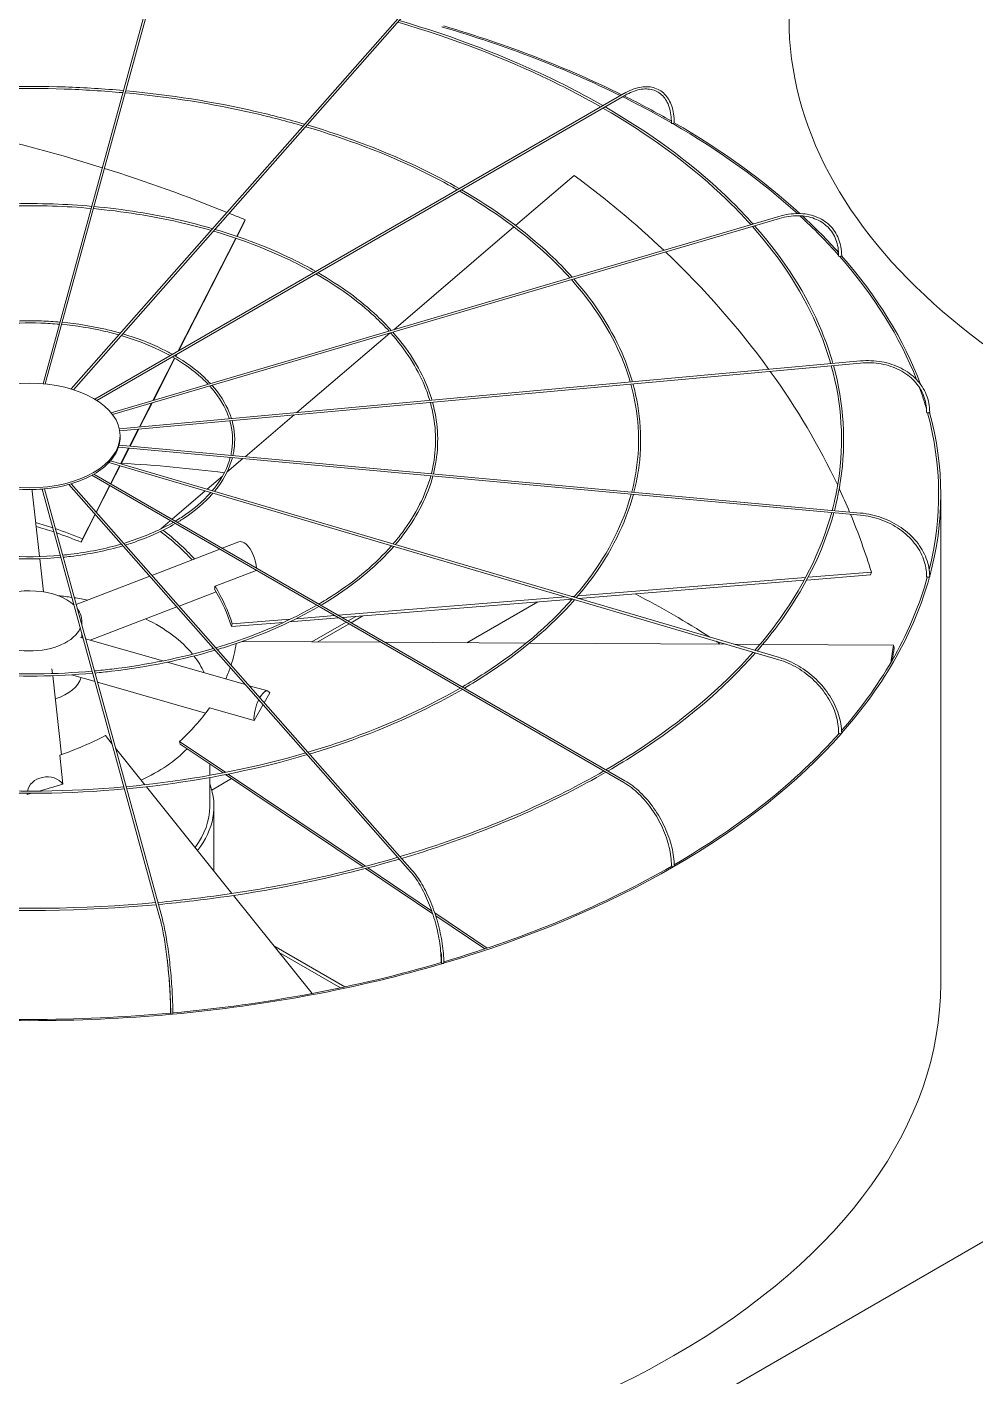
# Model space of a CAD drawing. Header units: millimetres. Extents: x -312439 to 477422, y -331570 to 212570.
# Drawn here: x 397610.9 to 397883.8, y 106979 to 107367.5 of the extents above; entities that cross this region are included whole.
import ezdxf

# ---------------------------------------------------------------- set-up
doc = ezdxf.new("R2010")
doc.units = ezdxf.units.MM

msp = doc.modelspace()

# ---------------------------------------------------------------- linework, layer by layer
at = {"color": 3, "linetype": 'Continuous', "lineweight": 0, "extrusion": (0, 0.816497, 0.57735)}
for p, q in [((398548.537, 107400.399), (397558.978, 106829.076)), ((397873.897, 107092.151), (397873.897, 107232.891))]:
    msp.add_line(p, q, dxfattribs=at)
at = {"color": 0, "linetype": 'Continuous', "lineweight": 0, "extrusion": (0, 0.816497, 0.57735)}
for p, q in [((397615.538, 107264.81), (397649.16, 107387.368)), ((397616.157, 107264.751), (397649.75, 107387.206)), ((397623.617, 107263.284), (397721.299, 107373.969)), ((397624.258, 107263.085), (397721.758, 107373.564)), ((397630.368, 107260.374), (397782.685, 107348.314)), ((397782.991, 107347.784), (397630.959, 107260.008)), ((397768.395, 107324.711), (397751.536, 107310.307)), ((397827.296, 107312.945), (397635.129, 107256.415)), ((397635.538, 107255.897), (397827.468, 107312.358)), ((397671.246, 107307.23), (397673.665, 107311.971)), ((397673.294, 107311.004), (397671.351, 107307.195)), ((397673.294, 107311.004), (397673.665, 107311.971)), ((397751.06, 107309.9), (397716.465, 107280.342)), ((397654.43, 107274.266), (397670.965, 107306.679)), ((397671.07, 107306.644), (397654.604, 107274.367)), ((397715.325, 107279.368), (397688.576, 107256.513)), ((397647.124, 107259.943), (397653.364, 107272.176)), ((397653.458, 107272.12), (397647.268, 107259.986)), ((397653.643, 107272.723), (397653.919, 107273.264)), ((397654.093, 107273.364), (397653.737, 107272.667)), ((397637.473, 107251.84), (397850.772, 107271.345)), ((397850.828, 107270.735), (397637.588, 107251.236)), ((397643.26, 107252.369), (397646.741, 107259.192)), ((397646.885, 107259.235), (397643.389, 107252.381)), ((397687.769, 107255.824), (397673.685, 107243.79)), ((397637.69, 107249.401), (397637.69, 107249.902)), ((397640.434, 107246.831), (397642.931, 107251.724)), ((397643.06, 107251.736), (397640.552, 107246.82)), ((397850.772, 107226.982), (397637.206, 107246.511)), ((397850.828, 107227.592), (397637.387, 107247.109)), ((397637.843, 107241.752), (397640.135, 107246.243)), ((397640.252, 107246.232), (397637.95, 107241.72)), ((397827.296, 107185.381), (397634.439, 107242.115)), ((397634.899, 107242.618), (397827.468, 107185.969)), ((397634.924, 107236.029), (397637.56, 107241.197)), ((397637.667, 107241.165), (397635.019, 107235.975)), ((397673.034, 107243.235), (397668.428, 107239.299)), ((397629.518, 107238.444), (397782.685, 107150.013)), ((397630.137, 107238.793), (397782.991, 107150.543)), ((397667.166, 107238.221), (397662.73, 107234.431)), ((397612.377, 107233.887), (397614.471, 107215.054)), ((397649.16, 107110.959), (397615.277, 107234.471)), ((397649.75, 107111.121), (397615.896, 107234.526)), ((397622.931, 107235.82), (397721.299, 107124.358)), ((397623.582, 107236.008), (397721.758, 107124.763)), ((397630.763, 107227.871), (397634.646, 107235.483)), ((397634.741, 107235.428), (397630.84, 107227.783)), ((397662.174, 107233.956), (397652.634, 107225.805)), ((397630.541, 107227.197), (397626.459, 107219.194)), ((397626.829, 107220.161), (397630.463, 107227.285)), ((397652.14, 107225.383), (397649.436, 107223.072)), ((397649.422, 107223.02), (397649.436, 107223.072)), ((397626.459, 107219.194), (397626.829, 107220.161)), ((397671.896, 107219.295), (397667.103, 107217.451)), ((397614.539, 107214.444), (397615.6, 107204.898)), ((397666.368, 107217.169), (397646.838, 107209.656)), ((397665.002, 107206.519), (397676.891, 107211.093)), ((397853.71, 107209.784), (397835.301, 107208.295)), ((397835.724, 107209.087), (397853.915, 107210.559)), ((397853.71, 107209.784), (397853.915, 107210.559)), ((397646.228, 107209.422), (397625.021, 107201.265)), ((397769.439, 107203.726), (397834.999, 107209.029)), ((397834.572, 107208.236), (397769.63, 107202.983)), ((397665.3, 107204.913), (397654.642, 107200.813)), ((397700.529, 107198.152), (397765.907, 107203.44)), ((397767.861, 107202.84), (397701.681, 107197.487)), ((397757.901, 107202.035), (397737.52, 107190.268)), ((397767.609, 107203.578), (397768.572, 107203.656)), ((397654.032, 107200.579), (397629.083, 107190.982)), ((397688.337, 107197.166), (397699.455, 107198.066)), ((397626.647, 107196.555), (397626.647, 107195.336)), ((397684.739, 107196.117), (397669.752, 107194.905)), ((397669.752, 107194.905), (397669.958, 107195.68)), ((397669.958, 107195.68), (397686.673, 107197.032)), ((397700.607, 107197.401), (397686.476, 107196.258)), ((397702.721, 107196.18), (397692.911, 107190.516)), ((397694.626, 107190.506), (397703.587, 107195.68)), ((397705.525, 107197.798), (397703.334, 107196.533)), ((397704.2, 107196.033), (397707.539, 107197.961)), ((397627.047, 107191.563), (397626.257, 107191.789)), ((397626.647, 107193.021), (397626.647, 107191.678)), ((397649.955, 107185.019), (397627.736, 107191.367)), ((397712.723, 107190.405), (397672.826, 107190.627)), ((397754.582, 107190.173), (397713.959, 107190.399)), ((397812.095, 107189.853), (397755.542, 107190.167)), ((397821.867, 107189.798), (397814.307, 107189.841)), ((397860.328, 107189.585), (397822.662, 107189.794)), ((397860.492, 107188.824), (397860.328, 107189.585)), ((397618.214, 107181.39), (397618.058, 107182.794)), ((397673.767, 107178.216), (397651.232, 107184.654)), ((397620.81, 107158.045), (397618.282, 107180.779)), ((397630.47, 107179.088), (397623.674, 107181.03)), ((397662.28, 107170.001), (397631.159, 107178.891)), ((397680.188, 107176.382), (397674.86, 107177.904)), ((397680.783, 107175.82), (397679.179, 107173.01)), ((397676.227, 107167.837), (397663.376, 107171.508)), ((397678.859, 107172.447), (397676.227, 107167.837)), ((397635.407, 107161.089), (397633.451, 107163.529)), ((397644.796, 107149.382), (397636.373, 107159.886)), ((397654.965, 107161.114), (397654.8, 107161.875)), ((397654.8, 107161.875), (397668.084, 107152.948)), ((397667.334, 107152.802), (397654.965, 107161.114)), ((397621.216, 107149.601), (397620.298, 107157.862)), ((397663.472, 107152.083), (397663.472, 107155.397)), ((397663.472, 107143.112), (397663.472, 107151.461)), ((397707.607, 107125.738), (397668.054, 107152.318)), ((397668.802, 107152.466), (397708.304, 107125.92)), ((397614.353, 107147.561), (397621.216, 107149.601)), ((397669.89, 107118.094), (397645.25, 107148.817)), ((397669.78, 107151.158), (397664.057, 107147.854)), ((397610.921, 107146.937), (397610.964, 107146.554)), ((397610.964, 107146.554), (397612.252, 107146.937)), ((397664.697, 107124.569), (397664.697, 107143.112)), ((397727.652, 107112.267), (397708.285, 107125.282)), ((397708.981, 107125.465), (397727.363, 107113.112)), ((397692.962, 107089.325), (397670.333, 107117.541)), ((397728.251, 107112.515), (397743.342, 107102.374)), ((397742.697, 107102.157), (397728.525, 107111.681)), ((397702.41, 107091.225), (397681.978, 107103.021)), ((397683.472, 107101.158), (397701.143, 107090.956))]:
    msp.add_line(p, q, dxfattribs=at)
at = {"color": 3, "linetype": 'Continuous', "lineweight": 0}
for centre, start_param, end_param in [((398092.446, 107369.726), 0, 2.3561945), ((397611.672, 107092.151), 0, 2.3561945), ((397611.672, 107092.151), 2.3561945, 3.1415927)]:
    msp.add_ellipse(centre, major_axis=(-262.225, 0), ratio=0.5773503, start_param=start_param, end_param=end_param, dxfattribs=at)
at = {"color": 0, "linetype": 'Continuous', "lineweight": 0}
for centre, major_axis, ratio, start_param, end_param in [((397730.403, 107367.611), (0.306, -0.003), 0.5659728, 4.2460434, 5.8168397), ((397611.672, 107232.891), (-261.613, 0), 0.5773503, 4.0051997, 4.2408431), ((397611.672, 107232.891), (-262.225, 0), 0.5773503, 4.0050166, 4.2406095), ((397611.672, 107232.891), (-261.613, 0), 0.5773503, 3.9286416, 4.0018792), ((397611.672, 107232.891), (-262.225, 0), 0.5773503, 3.9309746, 4.001704), ((397612.042, 107191.174), (-236.033, 90.421), 0.5343599, 4.8289255, 5.0170065), ((397796.66, 107339.819), (0.306, -0.004), 0.5683066, 3.1415927, 3.9346429), ((397796.66, 107339.819), (0.306, -0.004), 0.5683066, 3.9346429, 5.5054392), ((397611.672, 107232.891), (-261.613, 0), 0.5773503, 3.7066773, 3.9265771), ((397796.876, 107339.944), (-0.306, 0), 0.5773503, 1.8326303, 3.1415927), ((397611.672, 107232.891), (-262.225, 0), 0.5773503, 3.705131, 3.9265633), ((397612.042, 107191.174), (-236.033, 90.421), 0.5343599, 4.6778989, 4.8264893), ((397611.878, 107190.982), (244.29, -64.884), 0.7560981, 0.9482496, 1.0897919), ((397612.042, 107191.174), (-236.033, 90.421), 0.5343599, 4.655659, 4.6753292), ((397611.672, 107232.891), (-261.613, 0), 0.5773503, 3.6151503, 3.7017035), ((397611.672, 107232.891), (-262.225, 0), 0.5773503, 3.6198551, 3.6998544), ((397611.878, 107190.982), (244.29, -64.884), 0.7560981, 0.7473423, 0.9452164), ((397844.799, 107301.565), (-0.306, 0.005), 0.5715189, 0, 0.4809344), ((397844.799, 107301.565), (-0.306, 0.005), 0.5715189, 0.4809344, 2.0517307), ((397611.672, 107232.891), (-261.613, 0), 0.5773503, 3.3623861, 3.6122993), ((397845.071, 107301.645), (-0.306, 0), 0.5773503, 1.5184711, 3.1415927), ((397611.672, 107232.891), (-262.225, 0), 0.5773503, 3.3525846, 3.6125039), ((397611.878, 107190.982), (244.29, -64.884), 0.7560981, 0.5676523, 0.7441319), ((397611.672, 107232.891), (-261.613, 0), 0.5773503, 3.3053341, 3.3466211), ((397870.107, 107256.595), (-0.306, 0.006), 0.5752952, 0, 0.1678974), ((397870.107, 107256.595), (-0.306, 0.006), 0.5752952, 0.1678974, 1.7386937), ((397611.672, 107232.891), (-261.613, 0), 0.5773503, 2.9976529, 3.2980059), ((397870.409, 107256.623), (-0.306, 0), 0.5773503, 1.2043118, 3.1415927), ((397611.672, 107232.891), (-262.225, 0), 0.5773503, 2.9856485, 3.2984345), ((397611.563, 107249.401), (-26.126, 0), 0.5773503, 2.9880814, 3.1415927), ((397611.563, 107249.401), (-26.126, 0), 0.5773503, 2.6739221, 2.9809447), ((397611.563, 107249.401), (-26.126, 0), 0.5773503, 2.3597628, 2.6667854), ((397611.672, 107091.651), (-261.613, 0), 0.5773503, 4.4965959, 4.611374), ((397611.563, 107249.401), (-26.126, 0), 0.5773503, 2.0456036, 2.3526262), ((397611.563, 107249.401), (-26.126, 0), 0.5773503, 1.417285, 1.7243076), ((397606.883, 107233.276), (-5.494, -0.611), 0.8148193, 3.1415927, 3.239858), ((397611.563, 107249.401), (-26.126, 0), 0.5773503, 1.7314443, 2.0384669), ((397611.878, 107190.982), (244.29, -64.884), 0.7560981, 0.5274276, 0.562586), ((397611.878, 107190.982), (244.29, -64.884), 0.7560981, 0.4379774, 0.5241031), ((397612.042, 107191.174), (56.639, -21.698), 0.5343599, 1.6636456, 1.7494756), ((397611.672, 107190.207), (-56.639, 21.698), 0.5343599, 4.7930664, 4.8825345), ((397612.042, 107191.174), (56.639, -21.698), 0.5343599, 1.5140664, 1.6514841), ((397611.672, 107190.207), (-56.639, 21.698), 0.5343599, 4.655659, 4.78086), ((397611.672, 107190.207), (58.621, -15.57), 0.7560981, 0.8715668, 1.0888975), ((397611.878, 107190.982), (58.621, -15.57), 0.7560981, 1.0889957, 1.0897919), ((397611.878, 107190.982), (58.621, -15.57), 0.7560981, 0.8588781, 1.0770864), ((397673.881, 107214.136), (-1.984, 5.159), 0.4527097, 4.0715694, 6.2831853), ((397611.878, 107190.982), (58.621, -15.57), 0.7560981, 0.4379774, 0.6748983), ((397611.672, 107232.891), (-261.613, 0), 0.5773503, 2.6753447, 2.9836943), ((397611.672, 107232.891), (-262.225, 0), 0.5773503, 2.6707914, 2.9843582), ((397870.107, 107209.311), (-0.306, 0.006), 0.5792658, 0, 1.4246091), ((397870.409, 107209.283), (-0.306, 0), 0.5773503, 0.8901525, 3.1415927), ((397611.672, 107196.555), (-14.976, 0), 0.5773503, 3.6916997, 5.4977871), ((397611.672, 107174.242), (-51.8, 0), 0.5773503, 4.4755897, 4.5522282), ((397611.672, 107174.242), (-51.8, 0), 0.5773503, 4.3841689, 4.46244), ((397611.672, 107190.207), (58.621, -15.57), 0.7560981, 0.4379774, 0.6726233), ((397611.672, 107091.651), (-261.613, 0), 0.5773503, 3.867145, 3.9833748), ((397611.672, 107196.555), (-14.976, 0), 0.5773503, 3.0357663, 3.5615783), ((397611.672, 107196.555), (-14.976, 0), 0.5773503, 0.1968015, 2.9056449), ((397611.672, 107174.242), (-51.8, 0), 0.5773503, 3.5810046, 4.0125195), ((397611.672, 107091.651), (-261.613, 0), 0.5773503, 3.8494737, 3.8569689), ((397611.672, 107174.242), (-51.8, 0), 0.5773503, 3.3906549, 3.5616615), ((397611.507, 107190.968), (59.282, 12.821), 0.7719474, 5.8595474, 5.99043), ((397611.507, 107190.968), (247.048, 53.431), 0.7719474, 5.9775334, 6.0030301), ((397611.672, 107190.207), (247.048, 53.431), 0.7719474, 5.9850347, 6.0030301), ((397611.507, 107190.968), (59.282, 12.821), 0.7719474, 5.7736505, 5.8452628), ((397611.672, 107181.647), (-14.976, 0), 0.5773503, 2.0838772, 2.9778132), ((397678.67, 107171.067), (1.518, 5.315), 0.3621096, 5.9116388, 7.2697762), ((397611.507, 107190.968), (59.282, 12.821), 0.7719474, 5.3512156, 5.5881365), ((397678.67, 107171.067), (1.518, 5.315), 0.3621096, 1.1204156, 2.3231422), ((397611.301, 107191.147), (-56.425, -22.248), 0.5660586, 1.5074553, 1.7443762), ((397611.672, 107232.891), (-262.225, 0), 0.5773503, 2.0421116, 2.6702774), ((397611.672, 107232.891), (-261.613, 0), 0.5773503, 2.358999, 2.669365), ((397844.799, 107164.341), (-0.306, 0.005), 0.5830421, 0, 1.1094484), ((397845.071, 107164.261), (-0.306, 0), 0.5773503, 0.5759933, 3.1415927), ((397611.672, 107174.242), (-51.8, 0), 0.5773503, 2.2375498, 2.6358707), ((397616.461, 107147.138), (5.494, 0.611), 0.8148193, 0.440938, 2.9148909), ((397611.672, 107143.112), (-53.025, 0), 0.5773503, 2.7158894, 3.3569527), ((397616.461, 107147.138), (5.494, 0.611), 0.8148193, 3.0505707, 3.1356266), ((397611.672, 107143.112), (-51.8, 0), 0.5773503, 2.7364581, 3.1415927), ((397611.672, 107232.891), (-261.613, 0), 0.5773503, 2.0437737, 2.355024), ((397796.66, 107126.088), (-0.306, 0.004), 0.5862544, 0, 0.7932918), ((397796.876, 107125.963), (-0.306, 0), 0.5773503, 0.261834, 3.1415927), ((397611.672, 107232.891), (-262.225, 0), 0.5773503, 1.7280308, 2.0415976), ((397611.672, 107232.891), (-261.613, 0), 0.5773503, 1.7289191, 2.0406845), ((397730.403, 107098.295), (-0.306, 0.003), 0.5885883, 0, 0.4763277), ((397730.542, 107098.137), (-0.306, 0), 0.5773503, 0, 3.1415927), ((397611.672, 107232.891), (-262.225, 0), 0.5773503, 1.4139544, 1.727034), ((397611.672, 107232.891), (-261.613, 0), 0.5773503, 1.41439, 1.726367), ((397652.513, 107083.683), (-0.306, 0.001), 0.5898153, 0, 0.1588369), ((397652.561, 107083.509), (-0.306, 0), 0.5773503, 0, 3.1415927)]:
    msp.add_ellipse(centre, major_axis=major_axis, ratio=ratio, start_param=start_param, end_param=end_param, dxfattribs=at)
msp.add_ellipse((397611.563, 107249.902), major_axis=(-26.126, 0), ratio=0.5773503, dxfattribs=at)
for points, knots in [([(397776.65, 107344.83), (397772.036, 107347.475), (397767.231, 107350.009), (397748.682, 107359.005), (397733.815, 107364.692), (397718.032, 107369.342)], [4.71590946, 4.71590946, 4.71590946, 4.71590946, 4.79913358, 4.79913358, 5.02600568, 5.02600568, 5.02600568, 5.02600568]), ([(397776.036, 107344.475), (397771.433, 107347.104), (397766.641, 107349.623), (397748.143, 107358.562), (397733.32, 107364.215), (397717.585, 107368.835)], [4.71777189, 4.71777189, 4.71777189, 4.71777189, 4.80086127, 4.80086127, 5.02732174, 5.02732174, 5.02732174, 5.02732174]), ([(397638.678, 107349.159), (397633.094, 107349.663), (397627.469, 107350.01), (397609.351, 107350.622), (397596.797, 107350.272), (397584.449, 107349.159)], [5.34296141, 5.34296141, 5.34296141, 5.34296141, 5.43938168, 5.43938168, 5.65261288, 5.65261288, 5.65261288, 5.65261288]), ([(397638.513, 107348.559), (397632.906, 107349.062), (397627.257, 107349.408), (397609.248, 107350.004), (397596.83, 107349.656), (397584.614, 107348.559)], [5.34359392, 5.34359392, 5.34359392, 5.34359392, 5.44060854, 5.44060854, 5.65198037, 5.65198037, 5.65198037, 5.65198037]), ([(397797.183, 107339.944), (397797.183, 107341.669), (397796.946, 107343.264), (397796.013, 107346.043), (397795.315, 107347.227), (397793.516, 107349.047), (397792.417, 107349.683), (397789.95, 107350.335), (397788.583, 107350.352), (397785.718, 107349.783), (397784.219, 107349.195), (397782.711, 107348.329), (397782.698, 107348.322), (397782.685, 107348.314)], [3.1415927, 3.1415927, 3.1415927, 3.1415927, 3.4557519, 3.4557519, 3.7699112, 3.7699112, 4.0826965, 4.0826965, 4.3954482, 4.3954482, 4.7096075, 4.7096075, 4.712389, 4.712389, 4.712389, 4.712389]), ([(397782.991, 107347.784), (397784.429, 107348.614), (397785.86, 107349.174), (397788.56, 107349.709), (397789.827, 107349.684), (397792.078, 107349.071), (397793.064, 107348.483), (397794.687, 107346.79), (397795.323, 107345.681), (397796.168, 107343.034), (397796.376, 107341.496), (397796.354, 107339.823)], [1.5707963, 1.5707963, 1.5707963, 1.5707963, 1.8880644, 1.8880644, 2.2053324, 2.2053324, 2.5226004, 2.5226004, 2.8398685, 2.8398685, 3.1571365, 3.1571365, 3.1571365, 3.1571365]), ([(397690.402, 107338.96), (397685.749, 107340.311), (397680.991, 107341.543), (397664.23, 107345.373), (397651.793, 107347.34), (397639.133, 107348.503)], [5.03177949, 5.03177949, 5.03177949, 5.03177949, 5.12085286, 5.12085286, 5.34001919, 5.34001919, 5.34001919, 5.34001919]), ([(397690.85, 107339.467), (397686.187, 107340.827), (397681.419, 107342.067), (397664.568, 107345.938), (397652.045, 107347.927), (397639.297, 107349.103)], [5.03001504, 5.03001504, 5.03001504, 5.03001504, 5.11913743, 5.11913743, 5.33939405, 5.33939405, 5.33939405, 5.33939405]), ([(397819.228, 107310.572), (397816.491, 107313.625), (397813.552, 107316.618), (397800.871, 107328.453), (397789.513, 107336.722), (397776.651, 107344.123)], [4.40451603, 4.40451603, 4.40451603, 4.40451603, 4.48100319, 4.48100319, 4.71406654, 4.71406654, 4.71406654, 4.71406654]), ([(397819.878, 107310.763), (397817.146, 107313.825), (397814.212, 107316.827), (397801.522, 107328.723), (397790.146, 107337.036), (397777.263, 107344.477)], [4.40270972, 4.40270972, 4.40270972, 4.40270972, 4.47899466, 4.47899466, 4.71221436, 4.71221436, 4.71221436, 4.71221436]), ([(397734.712, 107320.617), (397731.32, 107322.547), (397727.79, 107324.398), (397713.982, 107331.067), (397702.859, 107335.306), (397691.052, 107338.77)], [4.7196458, 4.7196458, 4.7196458, 4.7196458, 4.80114658, 4.80114658, 5.02763075, 5.02763075, 5.02763075, 5.02763075]), ([(397735.326, 107320.971), (397731.922, 107322.918), (397728.38, 107324.784), (397714.52, 107331.51), (397703.354, 107335.784), (397691.499, 107339.277)], [4.71715813, 4.71715813, 4.71715813, 4.71715813, 4.79884427, 4.79884427, 5.02587671, 5.02587671, 5.02587671, 5.02587671]), ([(397767.161, 107295.255), (397765.15, 107297.486), (397762.995, 107299.674), (397753.529, 107308.503), (397744.994, 107314.71), (397735.327, 107320.265)], [4.40671458, 4.40671458, 4.40671458, 4.40671458, 4.48133637, 4.48133637, 4.71470569, 4.71470569, 4.71470569, 4.71470569]), ([(397767.812, 107295.447), (397765.805, 107297.687), (397763.655, 107299.883), (397754.18, 107308.772), (397745.627, 107315.024), (397735.94, 107320.619)], [4.40429576, 4.40429576, 4.40429576, 4.40429576, 4.47865981, 4.47865981, 4.7122362, 4.7122362, 4.7122362, 4.7122362]), ([(397629.538, 107315.842), (397625.864, 107316.171), (397622.164, 107316.399), (397610.154, 107316.806), (397601.804, 107316.577), (397593.589, 107315.842)], [5.34408303, 5.34408303, 5.34408303, 5.34408303, 5.43906993, 5.43906993, 5.65149126, 5.65149126, 5.65149126, 5.65149126]), ([(397629.373, 107315.242), (397625.676, 107315.571), (397621.952, 107315.797), (397610.052, 107316.188), (397601.837, 107315.961), (397593.754, 107315.242)], [5.34503474, 5.34503474, 5.34503474, 5.34503474, 5.44090812, 5.44090812, 5.65053954, 5.65053954, 5.65053954, 5.65053954]), ([(397663.877, 107308.904), (397660.846, 107309.778), (397657.749, 107310.577), (397646.674, 107313.104), (397638.408, 107314.412), (397629.993, 107315.186)], [5.03439168, 5.03439168, 5.03439168, 5.03439168, 5.12127422, 5.12127422, 5.3396756, 5.3396756, 5.3396756, 5.3396756]), ([(397664.325, 107309.411), (397661.284, 107310.295), (397658.176, 107311.101), (397647.012, 107313.669), (397638.66, 107314.999), (397630.158, 107315.786)], [5.03173968, 5.03173968, 5.03173968, 5.03173968, 5.11870396, 5.11870396, 5.33874043, 5.33874043, 5.33874043, 5.33874043]), ([(397845.378, 107301.645), (397845.378, 107303.378), (397845.078, 107305.028), (397843.903, 107307.997), (397843.026, 107309.316), (397840.786, 107311.483), (397839.422, 107312.331), (397836.351, 107313.472), (397834.644, 107313.766), (397831.055, 107313.779), (397829.174, 107313.498), (397827.296, 107312.945)], [4.712389, 4.712389, 4.712389, 4.712389, 5.0265482, 5.0265482, 5.3407075, 5.3407075, 5.6548668, 5.6548668, 5.969026, 5.969026, 6.2831853, 6.2831853, 6.2831853, 6.2831853]), ([(397827.468, 107312.358), (397829.284, 107312.892), (397831.097, 107313.159), (397834.531, 107313.136), (397836.153, 107312.846), (397839.045, 107311.746), (397840.316, 107310.936), (397842.391, 107308.878), (397843.195, 107307.629), (397844.26, 107304.806), (397844.52, 107303.231), (397844.492, 107301.57)], [0, 0, 0, 0, 0.317268, 0.317268, 0.6345361, 0.6345361, 0.9518041, 0.9518041, 1.2690722, 1.2690722, 1.5863402, 1.5863402, 1.5863402, 1.5863402]), ([(397693.397, 107296.764), (397691.212, 107297.998), (397688.943, 107299.183), (397679.823, 107303.583), (397672.403, 107306.407), (397664.527, 107308.715)], [4.72327264, 4.72327264, 4.72327264, 4.72327264, 4.80171455, 4.80171455, 5.02817129, 5.02817129, 5.02817129, 5.02817129]), ([(397694.012, 107297.119), (397691.815, 107298.369), (397689.533, 107299.57), (397680.362, 107304.025), (397672.898, 107306.885), (397664.975, 107309.221)], [4.71952861, 4.71952861, 4.71952861, 4.71952861, 4.7982649, 4.7982649, 5.02554265, 5.02554265, 5.02554265, 5.02554265]), ([(397842.229, 107270.564), (397841.342, 107273.672), (397840.265, 107276.763), (397834.687, 107290.3), (397828.186, 107300.476), (397819.679, 107310.066)], [4.09036759, 4.09036759, 4.09036759, 4.09036759, 4.16055829, 4.16055829, 4.40029723, 4.40029723, 4.40029723, 4.40029723]), ([(397842.85, 107270.62), (397841.964, 107273.739), (397840.889, 107276.84), (397835.317, 107290.43), (397828.821, 107300.64), (397820.328, 107310.257)], [4.08953528, 4.08953528, 4.08953528, 4.08953528, 4.15944113, 4.15944113, 4.39851052, 4.39851052, 4.39851052, 4.39851052]), ([(397715.1, 107279.94), (397713.814, 107281.352), (397712.441, 107282.739), (397706.189, 107288.561), (397700.48, 107292.705), (397694.014, 107296.413)], [4.41096312, 4.41096312, 4.41096312, 4.41096312, 4.4820009, 4.4820009, 4.71586354, 4.71586354, 4.71586354, 4.71586354]), ([(397715.753, 107280.132), (397714.471, 107281.553), (397713.102, 107282.947), (397706.84, 107288.831), (397701.114, 107293.02), (397694.627, 107296.766)], [4.40730528, 4.40730528, 4.40730528, 4.40730528, 4.47799052, 4.47799052, 4.71216027, 4.71216027, 4.71216027, 4.71216027]), ([(397784.518, 107265.286), (397783.864, 107267.548), (397783.075, 107269.797), (397778.91, 107279.897), (397774.017, 107287.544), (397767.613, 107294.75)], [4.09258463, 4.09258463, 4.09258463, 4.09258463, 4.16074385, 4.16074385, 4.40108815, 4.40108815, 4.40108815, 4.40108815]), ([(397785.139, 107265.343), (397784.486, 107267.615), (397783.7, 107269.874), (397779.54, 107280.027), (397774.653, 107287.708), (397768.262, 107294.941)], [4.09145544, 4.09145544, 4.09145544, 4.09145544, 4.15925512, 4.15925512, 4.39870409, 4.39870409, 4.39870409, 4.39870409]), ([(397620.398, 107282.525), (397618.635, 107282.68), (397616.86, 107282.788), (397610.959, 107282.991), (397606.811, 107282.882), (397602.729, 107282.525)], [5.34742678, 5.34742678, 5.34742678, 5.34742678, 5.43812478, 5.43812478, 5.64814751, 5.64814751, 5.64814751, 5.64814751]), ([(397620.233, 107281.925), (397618.447, 107282.079), (397616.648, 107282.186), (397610.856, 107282.373), (397606.844, 107282.266), (397602.894, 107281.925)], [5.34934775, 5.34934775, 5.34934775, 5.34934775, 5.44178794, 5.44178794, 5.64622654, 5.64622654, 5.64622654, 5.64622654]), ([(397637.351, 107278.846), (397635.943, 107279.245), (397634.507, 107279.61), (397629.12, 107280.836), (397625.023, 107281.483), (397620.853, 107281.869)], [5.04221465, 5.04221465, 5.04221465, 5.04221465, 5.12251796, 5.12251796, 5.33864709, 5.33864709, 5.33864709, 5.33864709]), ([(397637.8, 107279.355), (397636.381, 107279.762), (397634.934, 107280.136), (397629.457, 107281.4), (397625.275, 107282.07), (397621.018, 107282.469)], [5.03687901, 5.03687901, 5.03687901, 5.03687901, 5.11739529, 5.11739529, 5.33679188, 5.33679188, 5.33679188, 5.33679188]), ([(397652.079, 107272.909), (397651.104, 107273.448), (397650.096, 107273.967), (397645.665, 107276.098), (397641.948, 107277.508), (397638.003, 107278.659)], [4.73414686, 4.73414686, 4.73414686, 4.73414686, 4.80339703, 4.80339703, 5.02979007, 5.02979007, 5.02979007, 5.02979007]), ([(397652.697, 107273.265), (397651.709, 107273.82), (397650.687, 107274.354), (397646.203, 107276.541), (397642.443, 107277.985), (397638.45, 107279.166)], [4.72658474, 4.72658474, 4.72658474, 4.72658474, 4.79652126, 4.79652126, 5.0245472, 5.0245472, 5.0245472, 5.0245472]), ([(397726.809, 107260.009), (397726.387, 107261.428), (397725.887, 107262.839), (397723.135, 107269.501), (397719.853, 107274.616), (397715.555, 107279.436)], [4.09685918, 4.09685918, 4.09685918, 4.09685918, 4.16111414, 4.16111414, 4.40251946, 4.40251946, 4.40251946, 4.40251946]), ([(397727.431, 107260.066), (397727.011, 107261.495), (397726.512, 107262.915), (397723.765, 107269.631), (397720.489, 107274.781), (397716.204, 107279.627)], [4.09510983, 4.09510983, 4.09510983, 4.09510983, 4.15888353, 4.15888353, 4.39893942, 4.39893942, 4.39893942, 4.39893942]), ([(397663.034, 107264.624), (397662.476, 107265.218), (397661.887, 107265.802), (397658.849, 107268.619), (397655.967, 107270.7), (397652.7, 107272.56)], [4.42373247, 4.42373247, 4.42373247, 4.42373247, 4.48397953, 4.48397953, 4.71933502, 4.71933502, 4.71933502, 4.71933502]), ([(397663.691, 107264.817), (397663.135, 107265.419), (397662.549, 107266.011), (397659.5, 107268.889), (397656.6, 107271.015), (397653.314, 107272.914)], [4.41624247, 4.41624247, 4.41624247, 4.41624247, 4.47598634, 4.47598634, 4.71193426, 4.71193426, 4.71193426, 4.71193426]), ([(397842.661, 107228.339), (397843.417, 107231.194), (397844.013, 107234.064), (397846.114, 107247.942), (397845.424, 107259.059), (397842.398, 107269.964)], [3.77541609, 3.77541609, 3.77541609, 3.77541609, 3.83978539, 3.83978539, 4.08585643, 4.08585643, 4.08585643, 4.08585643]), ([(397843.28, 107228.282), (397844.033, 107231.145), (397844.628, 107234.022), (397846.725, 107247.938), (397846.036, 107259.089), (397843.018, 107270.021)], [3.77616248, 3.77616248, 3.77616248, 3.77616248, 3.84020832, 3.84020832, 4.08505688, 4.08505688, 4.08505688, 4.08505688]), ([(397870.715, 107256.623), (397870.715, 107258.359), (397870.382, 107260.067), (397869.083, 107263.253), (397868.118, 107264.731), (397865.653, 107267.309), (397864.155, 107268.41), (397860.775, 107270.131), (397858.894, 107270.751), (397854.932, 107271.453), (397852.852, 107271.535), (397850.772, 107271.345)], [4.712389, 4.712389, 4.712389, 4.712389, 5.0265482, 5.0265482, 5.3407075, 5.3407075, 5.6548668, 5.6548668, 5.969026, 5.969026, 6.2831853, 6.2831853, 6.2831853, 6.2831853]), ([(397850.828, 107270.735), (397852.844, 107270.919), (397854.858, 107270.837), (397858.682, 107270.149), (397860.49, 107269.543), (397863.721, 107267.872), (397865.143, 107266.808), (397867.462, 107264.329), (397868.359, 107262.915), (397869.544, 107259.877), (397869.831, 107258.253), (397869.8, 107256.601)], [0, 0, 0, 0, 0.317268, 0.317268, 0.6345361, 0.6345361, 0.9518041, 0.9518041, 1.2690722, 1.2690722, 1.5863402, 1.5863402, 1.5863402, 1.5863402]), ([(397669.093, 107254.732), (397668.909, 107255.307), (397668.698, 107255.88), (397667.359, 107259.105), (397665.689, 107261.689), (397663.496, 107264.121)], [4.10975269, 4.10975269, 4.10975269, 4.10975269, 4.16221832, 4.16221832, 4.40682155, 4.40682155, 4.40682155, 4.40682155]), ([(397669.717, 107254.789), (397669.534, 107255.374), (397669.324, 107255.957), (397667.99, 107259.236), (397666.325, 107261.853), (397664.147, 107264.313)], [4.10592526, 4.10592526, 4.10592526, 4.10592526, 4.15777238, 4.15777238, 4.39963811, 4.39963811, 4.39963811, 4.39963811]), ([(397784.956, 107233.615), (397785.498, 107235.689), (397785.927, 107237.772), (397787.497, 107248.131), (397786.974, 107256.488), (397784.689, 107264.687)], [3.77736844, 3.77736844, 3.77736844, 3.77736844, 3.83971259, 3.83971259, 4.08656564, 4.08656564, 4.08656564, 4.08656564]), ([(397785.575, 107233.559), (397786.114, 107235.639), (397786.542, 107237.73), (397788.108, 107248.127), (397787.586, 107256.518), (397785.308, 107264.744)], [3.77834287, 3.77834287, 3.77834287, 3.77834287, 3.84027623, 3.84027623, 4.08549455, 4.08549455, 4.08549455, 4.08549455]), ([(397727.248, 107238.892), (397727.577, 107240.187), (397727.841, 107241.488), (397728.88, 107248.328), (397728.524, 107253.922), (397726.982, 107259.41)], [3.78111281, 3.78111281, 3.78111281, 3.78111281, 3.83956511, 3.83956511, 4.08781837, 4.08781837, 4.08781837, 4.08781837]), ([(397727.865, 107238.836), (397728.193, 107240.138), (397728.456, 107241.446), (397729.49, 107248.323), (397729.136, 107253.952), (397727.602, 107259.467)], [3.78251471, 3.78251471, 3.78251471, 3.78251471, 3.8404098, 3.8404098, 4.0861992, 4.0861992, 4.0861992, 4.0861992]), ([(397669.534, 107244.17), (397669.655, 107244.686), (397669.755, 107245.203), (397670.262, 107248.524), (397670.074, 107251.355), (397669.275, 107254.133)], [3.79241111, 3.79241111, 3.79241111, 3.79241111, 3.83910744, 3.83910744, 4.09159713, 4.09159713, 4.09159713, 4.09159713]), ([(397670.15, 107244.114), (397670.27, 107244.636), (397670.37, 107245.161), (397670.872, 107248.52), (397670.686, 107251.386), (397669.895, 107254.19)], [3.79485754, 3.79485754, 3.79485754, 3.79485754, 3.8407928, 3.8407928, 4.08828416, 4.08828416, 4.08828416, 4.08828416]), ([(397664.202, 107233.998), (397664.583, 107234.45), (397664.946, 107234.906), (397667.256, 107237.991), (397668.633, 107240.755), (397669.383, 107243.569)], [3.47410339, 3.47410339, 3.47410339, 3.47410339, 3.51894345, 3.51894345, 3.77424927, 3.77424927, 3.77424927, 3.77424927]), ([(397664.843, 107233.809), (397665.186, 107234.224), (397665.515, 107234.642), (397667.834, 107237.756), (397669.242, 107240.603), (397670.002, 107243.512)], [3.48078418, 3.48078418, 3.48078418, 3.48078418, 3.52099532, 3.52099532, 3.77722211, 3.77722211, 3.77722211, 3.77722211]), ([(397716.264, 107218.682), (397717.21, 107219.779), (397718.104, 107220.89), (397722.836, 107227.219), (397725.578, 107232.703), (397727.09, 107238.292)], [3.46491265, 3.46491265, 3.46491265, 3.46491265, 3.51947788, 3.51947788, 3.77207122, 3.77207122, 3.77207122, 3.77207122]), ([(397716.908, 107218.493), (397717.815, 107219.552), (397718.673, 107220.626), (397723.414, 107226.984), (397726.187, 107232.551), (397727.709, 107238.235)], [3.46836695, 3.46836695, 3.46836695, 3.46836695, 3.52050672, 3.52050672, 3.77360482, 3.77360482, 3.77360482, 3.77360482]), ([(397653.578, 107225.26), (397654.173, 107225.614), (397654.756, 107225.975), (397658.657, 107228.507), (397661.501, 107230.916), (397663.763, 107233.488)], [3.15594616, 3.15594616, 3.15594616, 3.15594616, 3.1998122, 3.1998122, 3.45718678, 3.45718678, 3.45718678, 3.45718678]), ([(397654.185, 107224.91), (397654.69, 107225.214), (397655.185, 107225.524), (397659.13, 107228.085), (397662.078, 107230.599), (397664.41, 107233.298)], [3.16311142, 3.16311142, 3.16311142, 3.16311142, 3.20013863, 3.20013863, 3.46418527, 3.46418527, 3.46418527, 3.46418527]), ([(397768.323, 107203.368), (397769.836, 107205.109), (397771.262, 107206.874), (397778.416, 107216.447), (397782.523, 107224.65), (397784.796, 107233.015)], [3.46185589, 3.46185589, 3.46185589, 3.46185589, 3.51965328, 3.51965328, 3.77134922, 3.77134922, 3.77134922, 3.77134922]), ([(397768.969, 107203.178), (397770.441, 107204.882), (397771.831, 107206.61), (397778.994, 107216.212), (397783.132, 107224.499), (397785.416, 107232.958)], [3.46418406, 3.46418406, 3.46418406, 3.46418406, 3.52033986, 3.52033986, 3.7723822, 3.7723822, 3.7723822, 3.7723822]), ([(397820.373, 107188.056), (397822.457, 107190.443), (397824.417, 107192.867), (397833.993, 107205.683), (397839.464, 107216.602), (397842.5, 107227.738)], [3.46025293, 3.46025293, 3.46025293, 3.46025293, 3.51974047, 3.51974047, 3.77090484, 3.77090484, 3.77090484, 3.77090484]), ([(397821.02, 107187.866), (397823.063, 107190.217), (397824.987, 107192.602), (397834.571, 107205.448), (397840.073, 107216.451), (397843.119, 107227.682)], [3.4620089, 3.4620089, 3.4620089, 3.4620089, 3.52025567, 3.52025567, 3.77168417, 3.77168417, 3.77168417, 3.77168417]), ([(397850.772, 107226.982), (397852.788, 107226.797), (397854.804, 107226.347), (397858.635, 107224.956), (397860.449, 107224.017), (397863.693, 107221.747), (397865.122, 107220.416), (397867.453, 107217.498), (397868.354, 107215.911), (397869.544, 107212.643), (397869.831, 107210.963), (397869.8, 107209.317)], [6.2831853, 6.2831853, 6.2831853, 6.2831853, 6.6004533, 6.6004533, 6.9177214, 6.9177214, 7.2349894, 7.2349894, 7.5522575, 7.5522575, 7.8695255, 7.8695255, 7.8695255, 7.8695255]), ([(397870.715, 107209.283), (397870.715, 107211.02), (397870.383, 107212.784), (397869.089, 107216.194), (397868.128, 107217.84), (397865.675, 107220.855), (397864.184, 107222.223), (397860.816, 107224.554), (397858.941, 107225.515), (397854.986, 107226.939), (397852.908, 107227.402), (397850.828, 107227.592)], [4.712389, 4.712389, 4.712389, 4.712389, 5.0265482, 5.0265482, 5.3407075, 5.3407075, 5.6548668, 5.6548668, 5.969026, 5.969026, 6.2831853, 6.2831853, 6.2831853, 6.2831853]), ([(397638.714, 107218.862), (397639.454, 107219.085), (397640.186, 107219.318), (397645.311, 107221.029), (397649.377, 107222.832), (397652.969, 107224.904)], [2.837842, 2.837842, 2.837842, 2.837842, 2.88061564, 2.88061564, 3.14113288, 3.14113288, 3.14113288, 3.14113288]), ([(397639.159, 107218.357), (397639.791, 107218.55), (397640.418, 107218.75), (397645.625, 107220.484), (397649.856, 107222.371), (397653.581, 107224.551)], [2.84298262, 2.84298262, 2.84298262, 2.84298262, 2.8793398, 2.8793398, 3.14846238, 3.14846238, 3.14846238, 3.14846238]), ([(397621.125, 107215.466), (397621.92, 107215.542), (397622.713, 107215.627), (397628.555, 107216.329), (397633.466, 107217.323), (397638.067, 107218.67)], [2.52003494, 2.52003494, 2.52003494, 2.52003494, 2.56128493, 2.56128493, 2.82541727, 2.82541727, 2.82541727, 2.82541727]), ([(397621.29, 107214.866), (397622.004, 107214.935), (397622.715, 107215.012), (397628.662, 107215.717), (397633.754, 107216.751), (397638.514, 107218.163)], [2.52186126, 2.52186126, 2.52186126, 2.52186126, 2.55867334, 2.55867334, 2.83065097, 2.83065097, 2.83065097, 2.83065097]), ([(397694.893, 107201.407), (397696.292, 107202.226), (397697.654, 107203.066), (397705.622, 107208.236), (397711.297, 107213.039), (397715.821, 107218.174)], [3.14877196, 3.14877196, 3.14877196, 3.14877196, 3.19991213, 3.19991213, 3.45646828, 3.45646828, 3.45646828, 3.45646828]), ([(397695.503, 107201.055), (397696.809, 107201.825), (397698.083, 107202.614), (397706.095, 107207.815), (397711.874, 107212.723), (397716.469, 107217.984)], [3.15241617, 3.15241617, 3.15241617, 3.15241617, 3.2000755, 3.2000755, 3.46000178, 3.46000178, 3.46000178, 3.46000178]), ([(397602.457, 107214.809), (397603.173, 107214.744), (397603.891, 107214.687), (397609.944, 107214.272), (397615.364, 107214.33), (397620.67, 107214.809)], [2.20116261, 2.20116261, 2.20116261, 2.20116261, 2.23802396, 2.23802396, 2.51122637, 2.51122637, 2.51122637, 2.51122637]), ([(397602.621, 107215.409), (397603.372, 107215.342), (397604.125, 107215.283), (397610.071, 107214.889), (397615.342, 107214.949), (397620.506, 107215.409)], [2.2030547, 2.2030547, 2.2030547, 2.2030547, 2.24193573, 2.24193573, 2.50933428, 2.50933428, 2.50933428, 2.50933428]), ([(397664.859, 107205.644), (397664.917, 107205.863), (397664.962, 107206.115), (397664.995, 107206.434), (397664.999, 107206.476), (397665.002, 107206.519)], [27.2141577, 27.2141577, 27.2141577, 27.2141577, 28.9150445, 28.9150445, 29.1719106, 29.1719106, 29.1719106, 29.1719106]), ([(397736.207, 107177.554), (397738.41, 107178.838), (397740.553, 107180.156), (397752.587, 107187.966), (397761.094, 107195.163), (397767.879, 107202.86)], [3.14637947, 3.14637947, 3.14637947, 3.14637947, 3.19994276, 3.19994276, 3.45622926, 3.45622926, 3.45622926, 3.45622926]), ([(397736.818, 107177.201), (397738.927, 107178.437), (397740.982, 107179.704), (397753.06, 107187.544), (397761.671, 107194.847), (397768.527, 107202.67)], [3.14882268, 3.14882268, 3.14882268, 3.14882268, 3.20005174, 3.20005174, 3.4585926, 3.4585926, 3.4585926, 3.4585926]), ([(397665.239, 107188.806), (397666.891, 107189.298), (397668.523, 107189.813), (397678.946, 107193.291), (397687.088, 107196.9), (397694.283, 107201.052)], [2.8326444, 2.8326444, 2.8326444, 2.8326444, 2.88031456, 2.88031456, 3.14136267, 3.14136267, 3.14136267, 3.14136267]), ([(397665.685, 107188.3), (397667.229, 107188.763), (397668.755, 107189.245), (397679.26, 107192.746), (397687.567, 107196.439), (397694.895, 107200.698)], [2.83524734, 2.83524734, 2.83524734, 2.83524734, 2.87967423, 2.87967423, 3.14504801, 3.14504801, 3.14504801, 3.14504801]), ([(397630.265, 107182.149), (397631.959, 107182.307), (397633.647, 107182.487), (397645.481, 107183.904), (397655.351, 107185.902), (397664.591, 107188.614)], [2.51666009, 2.51666009, 2.51666009, 2.51666009, 2.56064993, 2.56064993, 2.826424, 2.826424, 2.826424, 2.826424]), ([(397630.43, 107181.549), (397632.042, 107181.701), (397633.65, 107181.872), (397645.589, 107183.292), (397655.638, 107185.331), (397665.039, 107188.107)], [2.517588, 2.517588, 2.517588, 2.517588, 2.55933958, 2.55933958, 2.82905034, 2.82905034, 2.82905034, 2.82905034]), ([(397777.511, 107153.707), (397780.521, 107155.458), (397783.448, 107157.256), (397799.548, 107167.704), (397810.884, 107177.293), (397819.928, 107187.548)], [3.14512292, 3.14512292, 3.14512292, 3.14512292, 3.19995757, 3.19995757, 3.45603404, 3.45603404, 3.45603404, 3.45603404]), ([(397778.122, 107153.355), (397781.038, 107155.057), (397783.877, 107156.804), (397800.021, 107167.283), (397811.461, 107176.976), (397820.576, 107187.358)], [3.14696065, 3.14696065, 3.14696065, 3.14696065, 3.20003933, 3.20003933, 3.45780979, 3.45780979, 3.45780979, 3.45780979]), ([(397827.296, 107185.381), (397829.111, 107184.847), (397830.93, 107184.046), (397834.389, 107181.988), (397836.028, 107180.731), (397838.961, 107177.89), (397840.255, 107176.305), (397842.365, 107172.969), (397843.182, 107171.218), (397844.26, 107167.728), (397844.52, 107165.99), (397844.492, 107164.346)], [6.2831853, 6.2831853, 6.2831853, 6.2831853, 6.6004533, 6.6004533, 6.9177214, 6.9177214, 7.2349894, 7.2349894, 7.5522575, 7.5522575, 7.8695255, 7.8695255, 7.8695255, 7.8695255]), ([(397845.378, 107164.261), (397845.378, 107165.993), (397845.078, 107167.808), (397843.916, 107171.429), (397843.053, 107173.234), (397840.848, 107176.663), (397839.507, 107178.286), (397836.476, 107181.196), (397834.787, 107182.482), (397831.222, 107184.592), (397829.347, 107185.416), (397827.468, 107185.969)], [4.712389, 4.712389, 4.712389, 4.712389, 5.0265482, 5.0265482, 5.3407075, 5.3407075, 5.6548668, 5.6548668, 5.969026, 5.969026, 6.2831853, 6.2831853, 6.2831853, 6.2831853]), ([(397593.317, 107181.492), (397594.819, 107181.355), (397596.327, 107181.236), (397608.457, 107180.411), (397619.247, 107180.532), (397629.81, 107181.492)], [2.20014358, 2.20014358, 2.20014358, 2.20014358, 2.23901367, 2.23901367, 2.5122454, 2.5122454, 2.5122454, 2.5122454]), ([(397593.481, 107182.092), (397595.019, 107181.953), (397596.561, 107181.832), (397608.584, 107181.029), (397619.226, 107181.151), (397629.646, 107182.092)], [2.20108803, 2.20108803, 2.20108803, 2.20108803, 2.24097619, 2.24097619, 2.51130095, 2.51130095, 2.51130095, 2.51130095]), ([(397691.764, 107158.75), (397694.328, 107159.511), (397696.86, 107160.308), (397712.581, 107165.553), (397724.799, 107170.968), (397735.596, 107177.2)], [2.8309089, 2.8309089, 2.8309089, 2.8309089, 2.8802112, 2.8802112, 3.14143931, 3.14143931, 3.14143931, 3.14143931]), ([(397692.211, 107158.244), (397694.666, 107158.975), (397697.092, 107159.74), (397712.895, 107165.008), (397725.278, 107170.507), (397736.208, 107176.846)], [2.8326515, 2.8326515, 2.8326515, 2.8326515, 2.87978381, 2.87978381, 3.14390081, 3.14390081, 3.14390081, 3.14390081]), ([(397639.405, 107148.832), (397641.998, 107149.072), (397644.582, 107149.347), (397662.407, 107151.478), (397677.235, 107154.482), (397691.116, 107158.558)], [2.51553267, 2.51553267, 2.51553267, 2.51553267, 2.56043494, 2.56043494, 2.82676017, 2.82676017, 2.82676017, 2.82676017]), ([(397639.569, 107148.232), (397642.081, 107148.466), (397644.584, 107148.731), (397662.515, 107150.866), (397677.522, 107153.91), (397691.563, 107158.052)], [2.51615458, 2.51615458, 2.51615458, 2.51615458, 2.55956039, 2.55956039, 2.82851318, 2.82851318, 2.82851318, 2.82851318]), ([(397718.281, 107128.703), (397721.76, 107129.733), (397725.194, 107130.814), (397746.212, 107137.825), (397762.502, 107145.044), (397776.899, 107153.353)], [2.83000203, 2.83000203, 2.83000203, 2.83000203, 2.88015896, 2.88015896, 3.14141755, 3.14141755, 3.14141755, 3.14141755]), ([(397718.728, 107128.197), (397722.098, 107129.198), (397725.426, 107130.246), (397746.526, 107137.28), (397762.982, 107144.583), (397777.511, 107153)], [2.83131179, 2.83131179, 2.83131179, 2.83131179, 2.87983823, 2.87983823, 3.14326557, 3.14326557, 3.14326557, 3.14326557]), ([(397584.177, 107148.175), (397586.466, 107147.967), (397588.763, 107147.784), (397606.97, 107146.55), (397623.13, 107146.735), (397638.95, 107148.175)], [2.19980176, 2.19980176, 2.19980176, 2.19980176, 2.23934285, 2.23934285, 2.51258722, 2.51258722, 2.51258722, 2.51258722]), ([(397584.342, 107148.775), (397586.666, 107148.564), (397588.997, 107148.381), (397607.097, 107147.168), (397623.109, 107147.354), (397638.785, 107148.775)], [2.20043103, 2.20043103, 2.20043103, 2.20043103, 2.24065263, 2.24065263, 2.51195795, 2.51195795, 2.51195795, 2.51195795]), ([(397782.685, 107150.013), (397784.123, 107149.183), (397785.566, 107148.084), (397788.312, 107145.457), (397789.615, 107143.929), (397791.948, 107140.599), (397792.978, 107138.797), (397794.658, 107135.103), (397795.309, 107133.211), (397796.168, 107129.528), (397796.376, 107127.738), (397796.354, 107126.092)], [1.5707963, 1.5707963, 1.5707963, 1.5707963, 1.8880644, 1.8880644, 2.2053324, 2.2053324, 2.5226004, 2.5226004, 2.8398685, 2.8398685, 3.1571365, 3.1571365, 3.1571365, 3.1571365]), ([(397797.183, 107125.963), (397797.183, 107127.688), (397796.946, 107129.543), (397796.028, 107133.338), (397795.345, 107135.278), (397793.601, 107139.056), (397792.54, 107140.895), (397790.14, 107144.294), (397788.801, 107145.855), (397785.974, 107148.548), (397784.485, 107149.68), (397782.991, 107150.543)], [3.1415927, 3.1415927, 3.1415927, 3.1415927, 3.4557519, 3.4557519, 3.7699112, 3.7699112, 4.0840704, 4.0840704, 4.3982297, 4.3982297, 4.712389, 4.712389, 4.712389, 4.712389]), ([(397648.542, 107115.526), (397652.035, 107115.849), (397655.515, 107116.218), (397679.33, 107119.064), (397699.113, 107123.071), (397717.633, 107128.512)], [2.51495522, 2.51495522, 2.51495522, 2.51495522, 2.56032682, 2.56032682, 2.8268898, 2.8268898, 2.8268898, 2.8268898]), ([(397648.706, 107114.926), (397652.118, 107115.243), (397655.517, 107115.603), (397679.437, 107118.452), (397699.401, 107122.5), (397718.08, 107128.005)], [2.51542291, 2.51542291, 2.51542291, 2.51542291, 2.55967055, 2.55967055, 2.82820543, 2.82820543, 2.82820543, 2.82820543]), ([(397721.299, 107124.358), (397722.213, 107123.322), (397723.134, 107122.018), (397724.894, 107118.991), (397725.734, 107117.267), (397727.239, 107113.581), (397727.904, 107111.62), (397728.991, 107107.66), (397729.413, 107105.662), (397729.972, 107101.83), (397730.109, 107099.997), (397730.097, 107098.326), (397730.097, 107098.312), (397730.097, 107098.297)], [6.2831853, 6.2831853, 6.2831853, 6.2831853, 6.5978301, 6.5978301, 6.9149527, 6.9149527, 7.2322207, 7.2322207, 7.5494887, 7.5494887, 7.8667568, 7.8667568, 7.8695255, 7.8695255, 7.8695255, 7.8695255]), ([(397730.848, 107098.137), (397730.848, 107099.853), (397730.697, 107101.734), (397730.11, 107105.65), (397729.673, 107107.684), (397728.558, 107111.711), (397727.878, 107113.703), (397726.341, 107117.452), (397725.484, 107119.209), (397723.673, 107122.321), (397722.719, 107123.675), (397721.758, 107124.763)], [4.712389, 4.712389, 4.712389, 4.712389, 5.0265482, 5.0265482, 5.3407075, 5.3407075, 5.6548668, 5.6548668, 5.969026, 5.969026, 6.2831853, 6.2831853, 6.2831853, 6.2831853]), ([(397575.04, 107114.869), (397578.115, 107114.589), (397581.199, 107114.344), (397605.482, 107112.701), (397627.012, 107112.949), (397648.087, 107114.869)], [2.19964371, 2.19964371, 2.19964371, 2.19964371, 2.23950729, 2.23950729, 2.51274527, 2.51274527, 2.51274527, 2.51274527]), ([(397575.205, 107115.469), (397578.314, 107115.187), (397581.434, 107114.941), (397605.609, 107113.318), (397626.99, 107113.568), (397647.922, 107115.469)], [2.20011555, 2.20011555, 2.20011555, 2.20011555, 2.24049017, 2.24049017, 2.51227343, 2.51227343, 2.51227343, 2.51227343]), ([(397649.16, 107110.959), (397649.478, 107109.799), (397649.798, 107108.368), (397650.408, 107105.102), (397650.699, 107103.265), (397651.22, 107099.376), (397651.449, 107097.326), (397651.825, 107093.216), (397651.971, 107091.158), (397652.164, 107087.24), (397652.211, 107085.381), (397652.207, 107083.705), (397652.207, 107083.695), (397652.206, 107083.684)], [0, 0, 0, 0, 0.3152669, 0.3152669, 0.6325349, 0.6325349, 0.949803, 0.949803, 1.267071, 1.267071, 1.584339, 1.584339, 1.5863402, 1.5863402, 1.5863402, 1.5863402]), ([(397652.867, 107083.509), (397652.867, 107085.212), (397652.815, 107087.102), (397652.614, 107091.073), (397652.464, 107093.153), (397652.081, 107097.301), (397651.848, 107099.369), (397651.32, 107103.292), (397651.026, 107105.146), (397650.405, 107108.463), (397650.078, 107109.924), (397649.75, 107111.121)], [4.712389, 4.712389, 4.712389, 4.712389, 5.0265482, 5.0265482, 5.3407075, 5.3407075, 5.6548668, 5.6548668, 5.969026, 5.969026, 6.2831853, 6.2831853, 6.2831853, 6.2831853]), ([(397652.254, 107083.509), (397652.254, 107085.2), (397652.203, 107087.08), (397652.002, 107091.033), (397651.853, 107093.105), (397651.538, 107096.52), (397651.396, 107097.866), (397651.239, 107099.182)], [4.71238898, 4.71238898, 4.71238898, 4.71238898, 5.02654825, 5.02654825, 5.34070751, 5.34070751, 5.54584713, 5.54584713, 5.54584713, 5.54584713])]:
    msp.add_open_spline(points, degree=3, knots=knots, dxfattribs=at)
msp.add_open_spline([(397730.236, 107098.137), (397730.236, 107099.078), (397730.189, 107100.072), (397730.098, 107101.104)], degree=3, dxfattribs=at)

doc.saveas('drawing.dxf')
